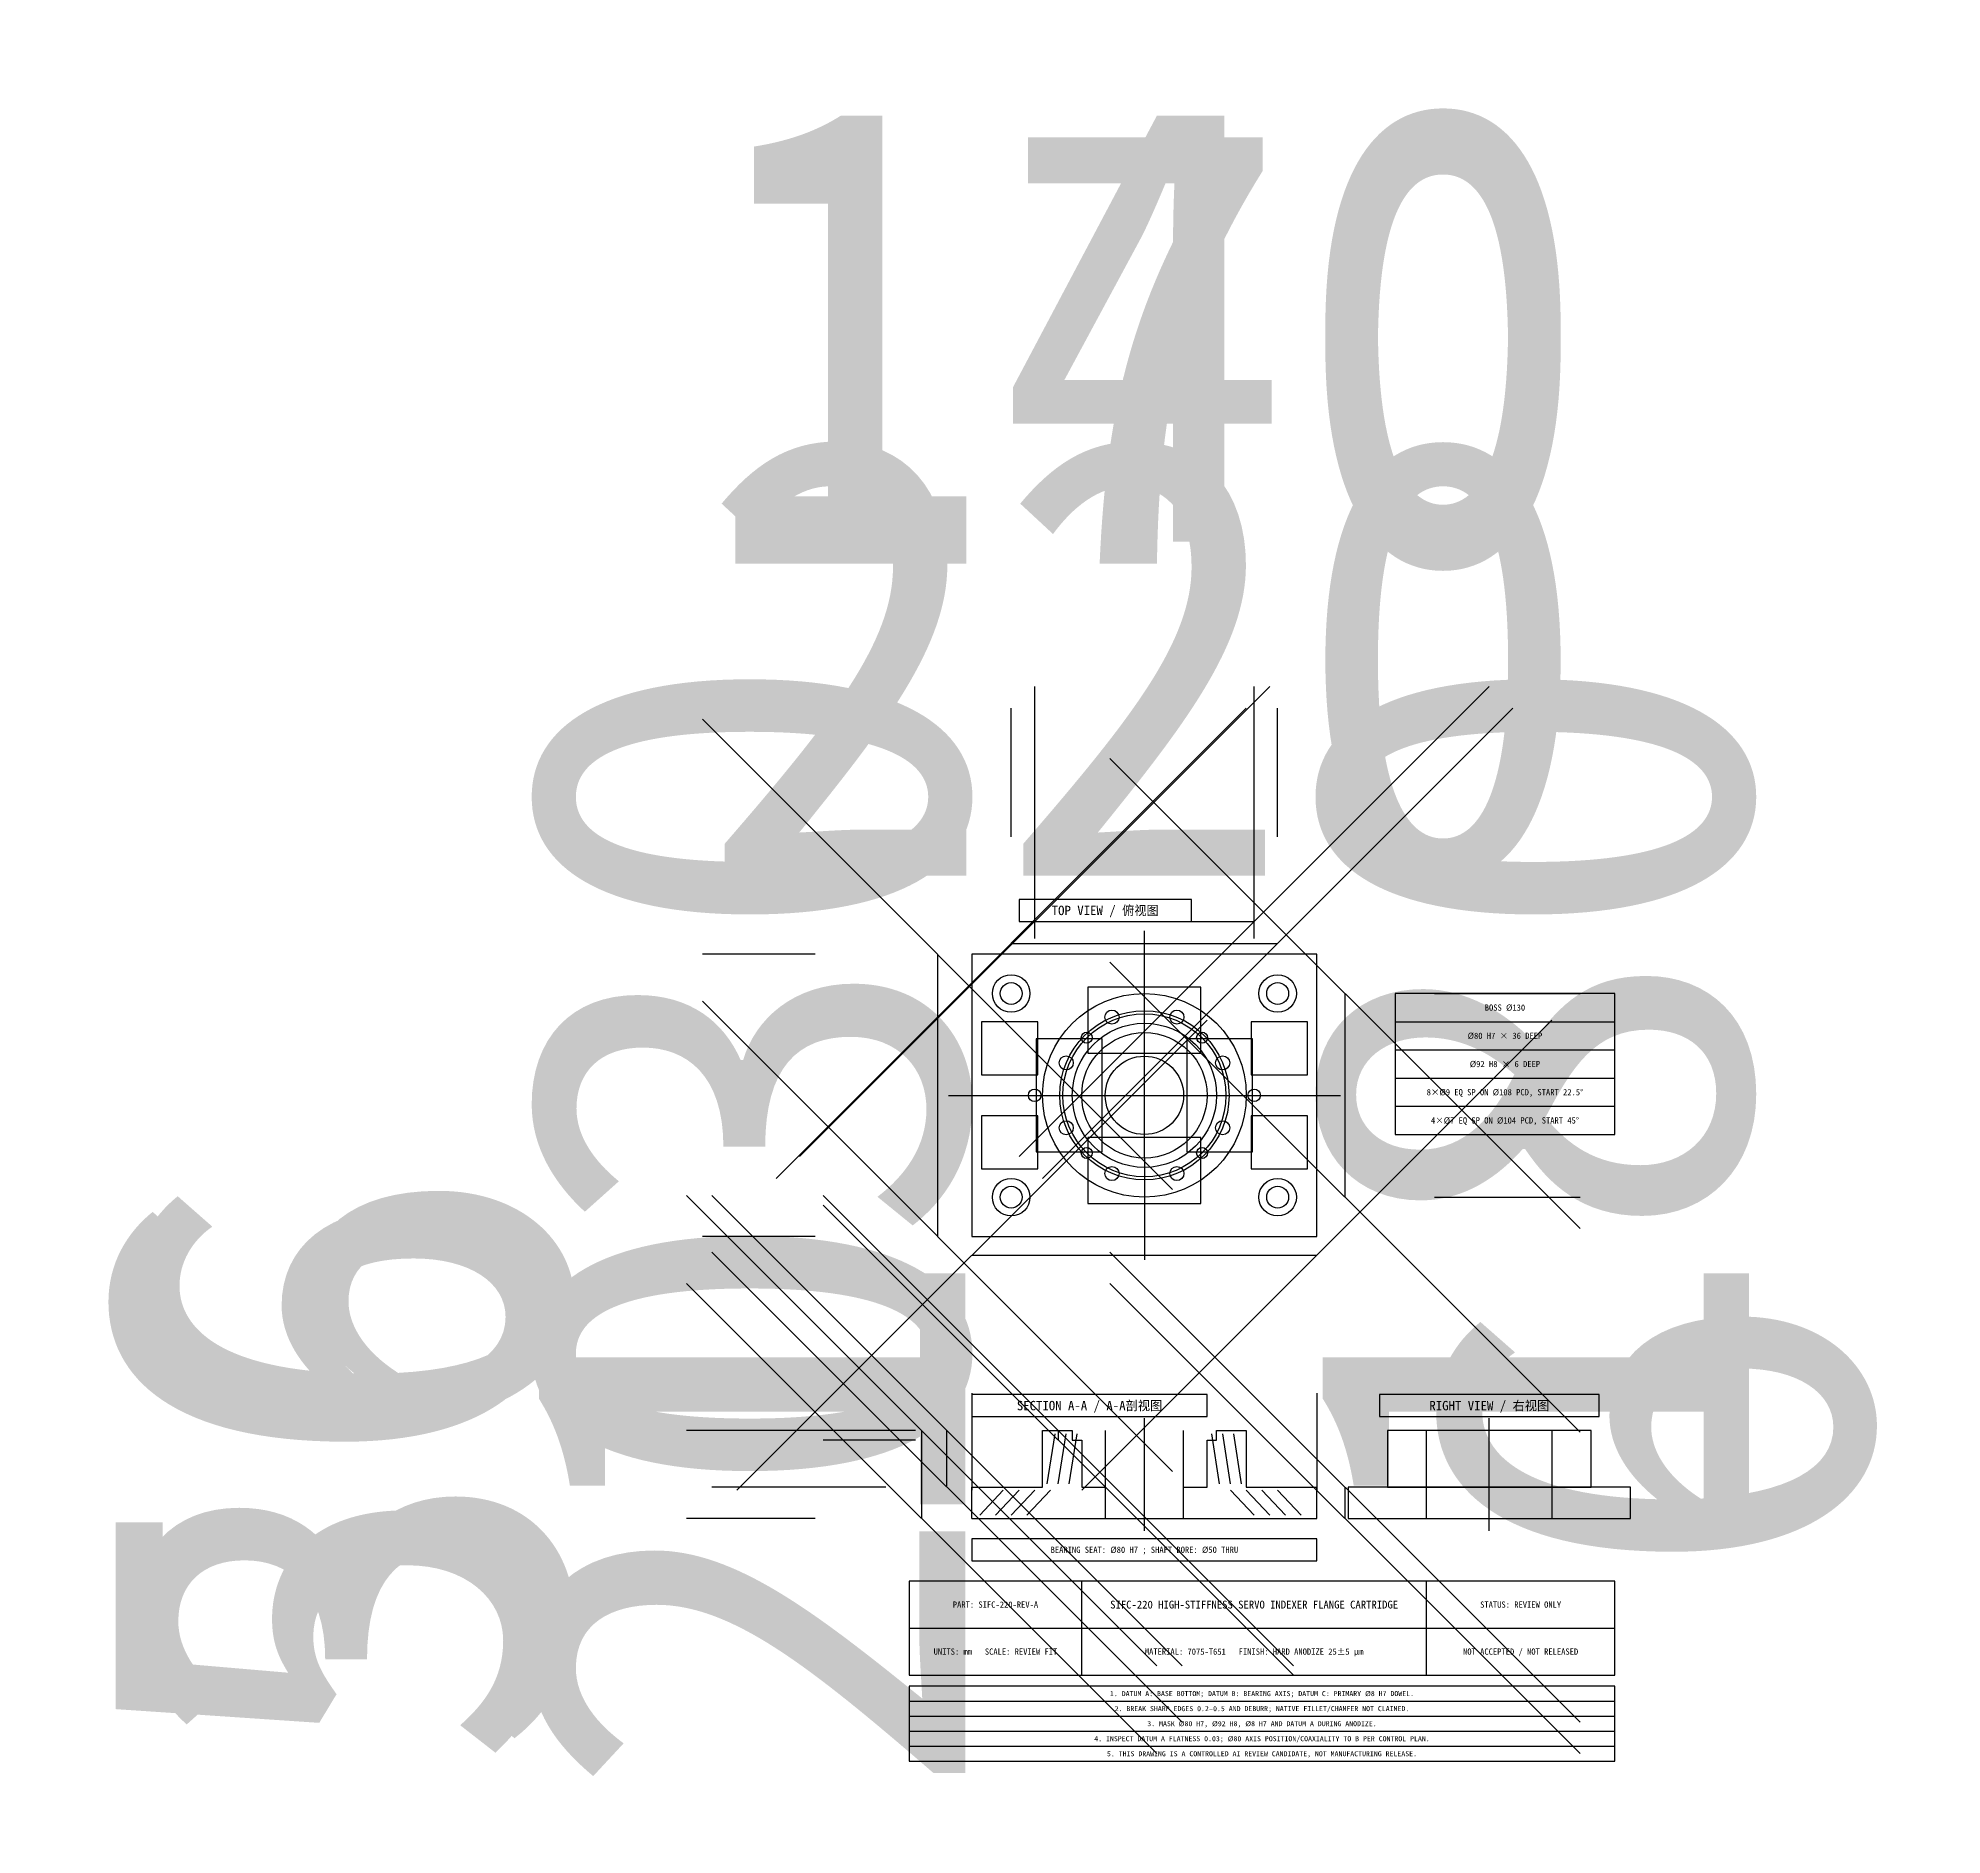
# Model space of a CAD drawing. Header units: millimetres. Extents: x -706 to 509, y -432 to 715.
import ezdxf
from ezdxf.enums import TextEntityAlignment as Align

# ---------------------------------------------------------------- set-up
doc = ezdxf.new("R2010")
doc.units = ezdxf.units.MM
for name, color, linetype, lineweight in [('CENTER', 7, 'CONTINUOUS', 25), ('DIMENSION', 7, 'CONTINUOUS', 18), ('HATCH', 7, 'CONTINUOUS', 25), ('HIDDEN', 7, 'CONTINUOUS', 25), ('HOLE', 7, 'CONTINUOUS', 25), ('OUTLINE', 7, 'CONTINUOUS', 25), ('TEXT', 7, 'CONTINUOUS', 18), ('TITLE', 7, 'CONTINUOUS', 25)]:
    doc.layers.add(name, color=color, linetype=linetype, lineweight=lineweight)
doc.dimstyles.new('AICAD_MECH', dxfattribs={"dimtxt": 280, "dimasz": 180, "dimexe": 150, "dimexo": 100, "dimgap": 90, "dimtad": 1, "dimdec": 0, "dimtsz": 150, "dimcen": 2.5, "dimazin": 3, "dimtfac": 1, "dimtmove": 0, "dimatfit": 3})

msp = doc.modelspace()

# ---------------------------------------------------------------- linework, layer by layer
at = {"layer": 'CENTER'}
for p, q in [((0, 0), (0, 145)), ((-125, 40), (125, 40)), ((0, 0), (0, -65)), ((0, -238), (0, -166)), ((220, -238), (220, -166))]:
    msp.add_line(p, q, dxfattribs=at)
for radius in [54, 52]:
    msp.add_circle((0, 40), radius, dxfattribs=at)
at = {"layer": 'HATCH'}
for p, q in [((-62, -208), (-57, -176)), ((-55, -208), (-50, -176)), ((-48, -208), (-43, -176)), ((48, -208), (43, -176)), ((55, -208), (50, -176)), ((62, -208), (57, -176)), ((-105, -228), (-90, -212)), ((-95, -228), (-80, -212)), ((-85, -228), (-70, -212)), ((-75, -228), (-60, -212)), ((55, -212), (70, -228)), ((65, -212), (80, -228)), ((75, -212), (90, -228)), ((85, -212), (100, -228))]:
    msp.add_line(p, q, dxfattribs=at)
at = {"layer": 'HIDDEN'}
for p, q in [((36, 109), (-36, 109)), ((-36, 109), (-36, 67)), ((36, 67), (36, 109)), ((-27, 76), (-69, 76)), ((-69, 76), (-69, 4)), ((-27, 4), (-27, 76)), ((69, 76), (27, 76)), ((27, 76), (27, 4)), ((69, 4), (69, 76)), ((-36, 67), (36, 67)), ((36, 13), (-36, 13)), ((-36, 13), (-36, -29)), ((36, -29), (36, 13)), ((-69, 4), (-27, 4)), ((27, 4), (69, 4)), ((-36, -29), (36, -29)), ((180, -230), (180, -174)), ((260, -174), (260, -230))]:
    msp.add_line(p, q, dxfattribs=at)
at = {"layer": 'HOLE'}
for centre, radius in [((-85, 105), 7), ((85, 105), 7), ((0, 40), 46), ((-20.7, 89.9), 4.5), ((20.7, 89.9), 4.5), ((-36.8, 76.8), 3.5), ((0, 40), 40), ((36.8, 76.8), 3.5), ((-49.9, 60.7), 4.5), ((0, 40), 25), ((49.9, 60.7), 4.5), ((-70, 40), 4), ((70, 40), 4), ((-49.9, 19.3), 4.5), ((49.9, 19.3), 4.5), ((-36.8, 3.2), 3.5), ((36.8, 3.2), 3.5), ((-20.7, -9.9), 4.5), ((20.7, -9.9), 4.5), ((-85, -25), 7), ((85, -25), 7)]:
    msp.add_circle(centre, radius, dxfattribs=at)
at = {"layer": 'OUTLINE'}
for p, q in [((110, 130), (-110, 130)), ((-110, 130), (-110, -50)), ((110, -50), (110, 130)), ((-68, 87), (-104, 87)), ((-104, 87), (-104, 53)), ((-68, 53), (-68, 87)), ((104, 87), (68, 87)), ((68, 87), (68, 53)), ((104, 53), (104, 87)), ((-104, 53), (-68, 53)), ((68, 53), (104, 53)), ((-68, 27), (-104, 27)), ((-104, 27), (-104, -7)), ((-68, -7), (-68, 27)), ((104, 27), (68, 27)), ((68, 27), (68, -7)), ((104, -7), (104, 27)), ((-104, -7), (-68, -7)), ((68, -7), (104, -7)), ((-110, -50), (110, -50)), ((-65, -210), (-65, -174)), ((-65, -174), (-46, -174)), ((-46, -174), (-46, -180)), ((-46, -180), (-40, -180)), ((-40, -180), (-40, -210)), ((-25, -174), (-25, -230)), ((25, -230), (25, -174)), ((40, -180), (46, -180)), ((40, -210), (40, -180)), ((46, -174), (65, -174)), ((46, -180), (46, -174)), ((65, -174), (65, -210)), ((285, -174), (155, -174)), ((155, -174), (155, -210)), ((285, -210), (285, -174)), ((-110, -230), (-110, -210)), ((-110, -210), (-65, -210)), ((-40, -210), (-25, -210)), ((25, -210), (40, -210)), ((65, -210), (110, -210)), ((110, -230), (110, -210)), ((310, -210), (130, -210)), ((130, -210), (130, -230)), ((155, -210), (285, -210)), ((310, -230), (310, -210)), ((-110, -230), (110, -230)), ((130, -230), (310, -230))]:
    msp.add_line(p, q, dxfattribs=at)
for centre, radius in [((-85, 105), 12), ((85, 105), 12), ((0, 40), 65), ((-85, -25), 12), ((85, -25), 12)]:
    msp.add_circle(centre, radius, dxfattribs=at)
at = {"layer": 'TITLE'}
for p, q in [((30, 165), (-80, 165)), ((-80, 165), (-80, 151)), ((30, 151), (30, 165)), ((-80, 151), (30, 151)), ((300, 105), (160, 105)), ((160, 105), (160, 15)), ((300, 15), (300, 105)), ((160, 87), (300, 87)), ((160, 69), (300, 69)), ((160, 51), (300, 51)), ((160, 33), (300, 33)), ((160, 15), (300, 15)), ((40, -151), (-110, -151)), ((-110, -151), (-110, -165)), ((40, -165), (40, -151)), ((290, -151), (150, -151)), ((150, -151), (150, -165)), ((290, -165), (290, -151)), ((-110, -165), (40, -165)), ((150, -165), (290, -165)), ((110, -243), (-110, -243)), ((-110, -243), (-110, -257)), ((110, -257), (110, -243)), ((-110, -257), (110, -257)), ((300, -270), (-150, -270)), ((-150, -270), (-150, -330)), ((-40, -330), (-40, -270)), ((180, -330), (180, -270)), ((300, -330), (300, -270)), ((-150, -300), (300, -300)), ((-150, -330), (300, -330)), ((300, -337), (-150, -337)), ((-150, -337), (-150, -385)), ((300, -385), (300, -337)), ((-150, -346.6), (300, -346.6)), ((-150, -356.2), (300, -356.2)), ((-150, -365.8), (300, -365.8)), ((-150, -375.4), (300, -375.4)), ((-150, -385), (300, -385))]:
    msp.add_line(p, q, dxfattribs=at)

# ---------------------------------------------------------------- texts
at = {"layer": 'TEXT'}
for s, height, p in [('TOP VIEW / 俯视图', 6, (-25, 158)), ('BOSS Ø130', 4, (230, 96)), ('Ø80 H7 × 36 DEEP', 4, (230, 78)), ('Ø92 H8 × 6 DEEP', 4, (230, 60)), ('8×Ø9 EQ SP ON Ø108 PCD, START 22.5°', 4, (230, 42)), ('4×Ø7 EQ SP ON Ø104 PCD, START 45°', 4, (230, 24)), ('SECTION A-A / A-A剖视图', 6, (-35, -158)), ('RIGHT VIEW / 右视图', 6, (220, -158)), ('BEARING SEAT: Ø80 H7 ; SHAFT BORE: Ø50 THRU', 4, (0, -250)), ('PART: SIFC-220-REV-A', 4, (-95, -285)), ('SIFC-220 HIGH-STIFFNESS SERVO INDEXER FLANGE CARTRIDGE', 5, (70, -285)), ('STATUS: REVIEW ONLY', 4, (240, -285)), ('UNITS: mm   SCALE: REVIEW FIT', 4, (-95, -315)), ('MATERIAL: 7075-T651   FINISH: HARD ANODIZE 25±5 μm', 4, (70, -315)), ('NOT ACCEPTED / NOT RELEASED', 4, (240, -315)), ('1. DATUM A: BASE BOTTOM; DATUM B: BEARING AXIS; DATUM C: PRIMARY Ø8 H7 DOWEL.', 3.2, (75, -341.8)), ('2. BREAK SHARP EDGES 0.2–0.5 AND DEBURR; NATIVE FILLET/CHAMFER NOT CLAIMED.', 3.2, (75, -351.4)), ('3. MASK Ø80 H7, Ø92 H8, Ø8 H7 AND DATUM A DURING ANODIZE.', 3.2, (75, -361)), ('4. INSPECT DATUM A FLATNESS 0.03; Ø80 AXIS POSITION/COAXIALITY TO B PER CONTROL PLAN.', 3.2, (75, -370.6)), ('5. THIS DRAWING IS A CONTROLLED AI REVIEW CANDIDATE, NOT MANUFACTURING RELEASE.', 3.2, (75, -380.2))]:
    msp.add_text(s, height=height, dxfattribs=at).set_placement(p, align=Align.MIDDLE_CENTER)

# ---------------------------------------------------------------- dimensions: what is measured, and where the dimension line sits
at = {"layer": 'DIMENSION'}
for base, p1, p2 in [((-70, 151), (-70, 40), (70, 40)), ((-85, 137), (-85, 105), (85, 105)), ((-110, -62), (-110, -50), (110, -50))]:
    msp.add_linear_dim(base=base, p1=p1, p2=p2, dimstyle='AICAD_MECH', dxfattribs=at).render()
for base, p1, p2 in [((128, -25), (85, -25), (85, 105)), ((-132, 130), (-110, 130), (-110, -50)), ((-126, -210), (-65, -210), (-65, -174)), ((-142, -230), (-110, -230), (-65, -174)), ((128, -230), (110, -230), (110, -210)), ((-55, -174), (-46, -174), (-46, -180))]:
    msp.add_linear_dim(base=base, p1=p1, p2=p2, angle=90, dimstyle='AICAD_MECH', dxfattribs=at).render()

doc.saveas('drawing.dxf')
